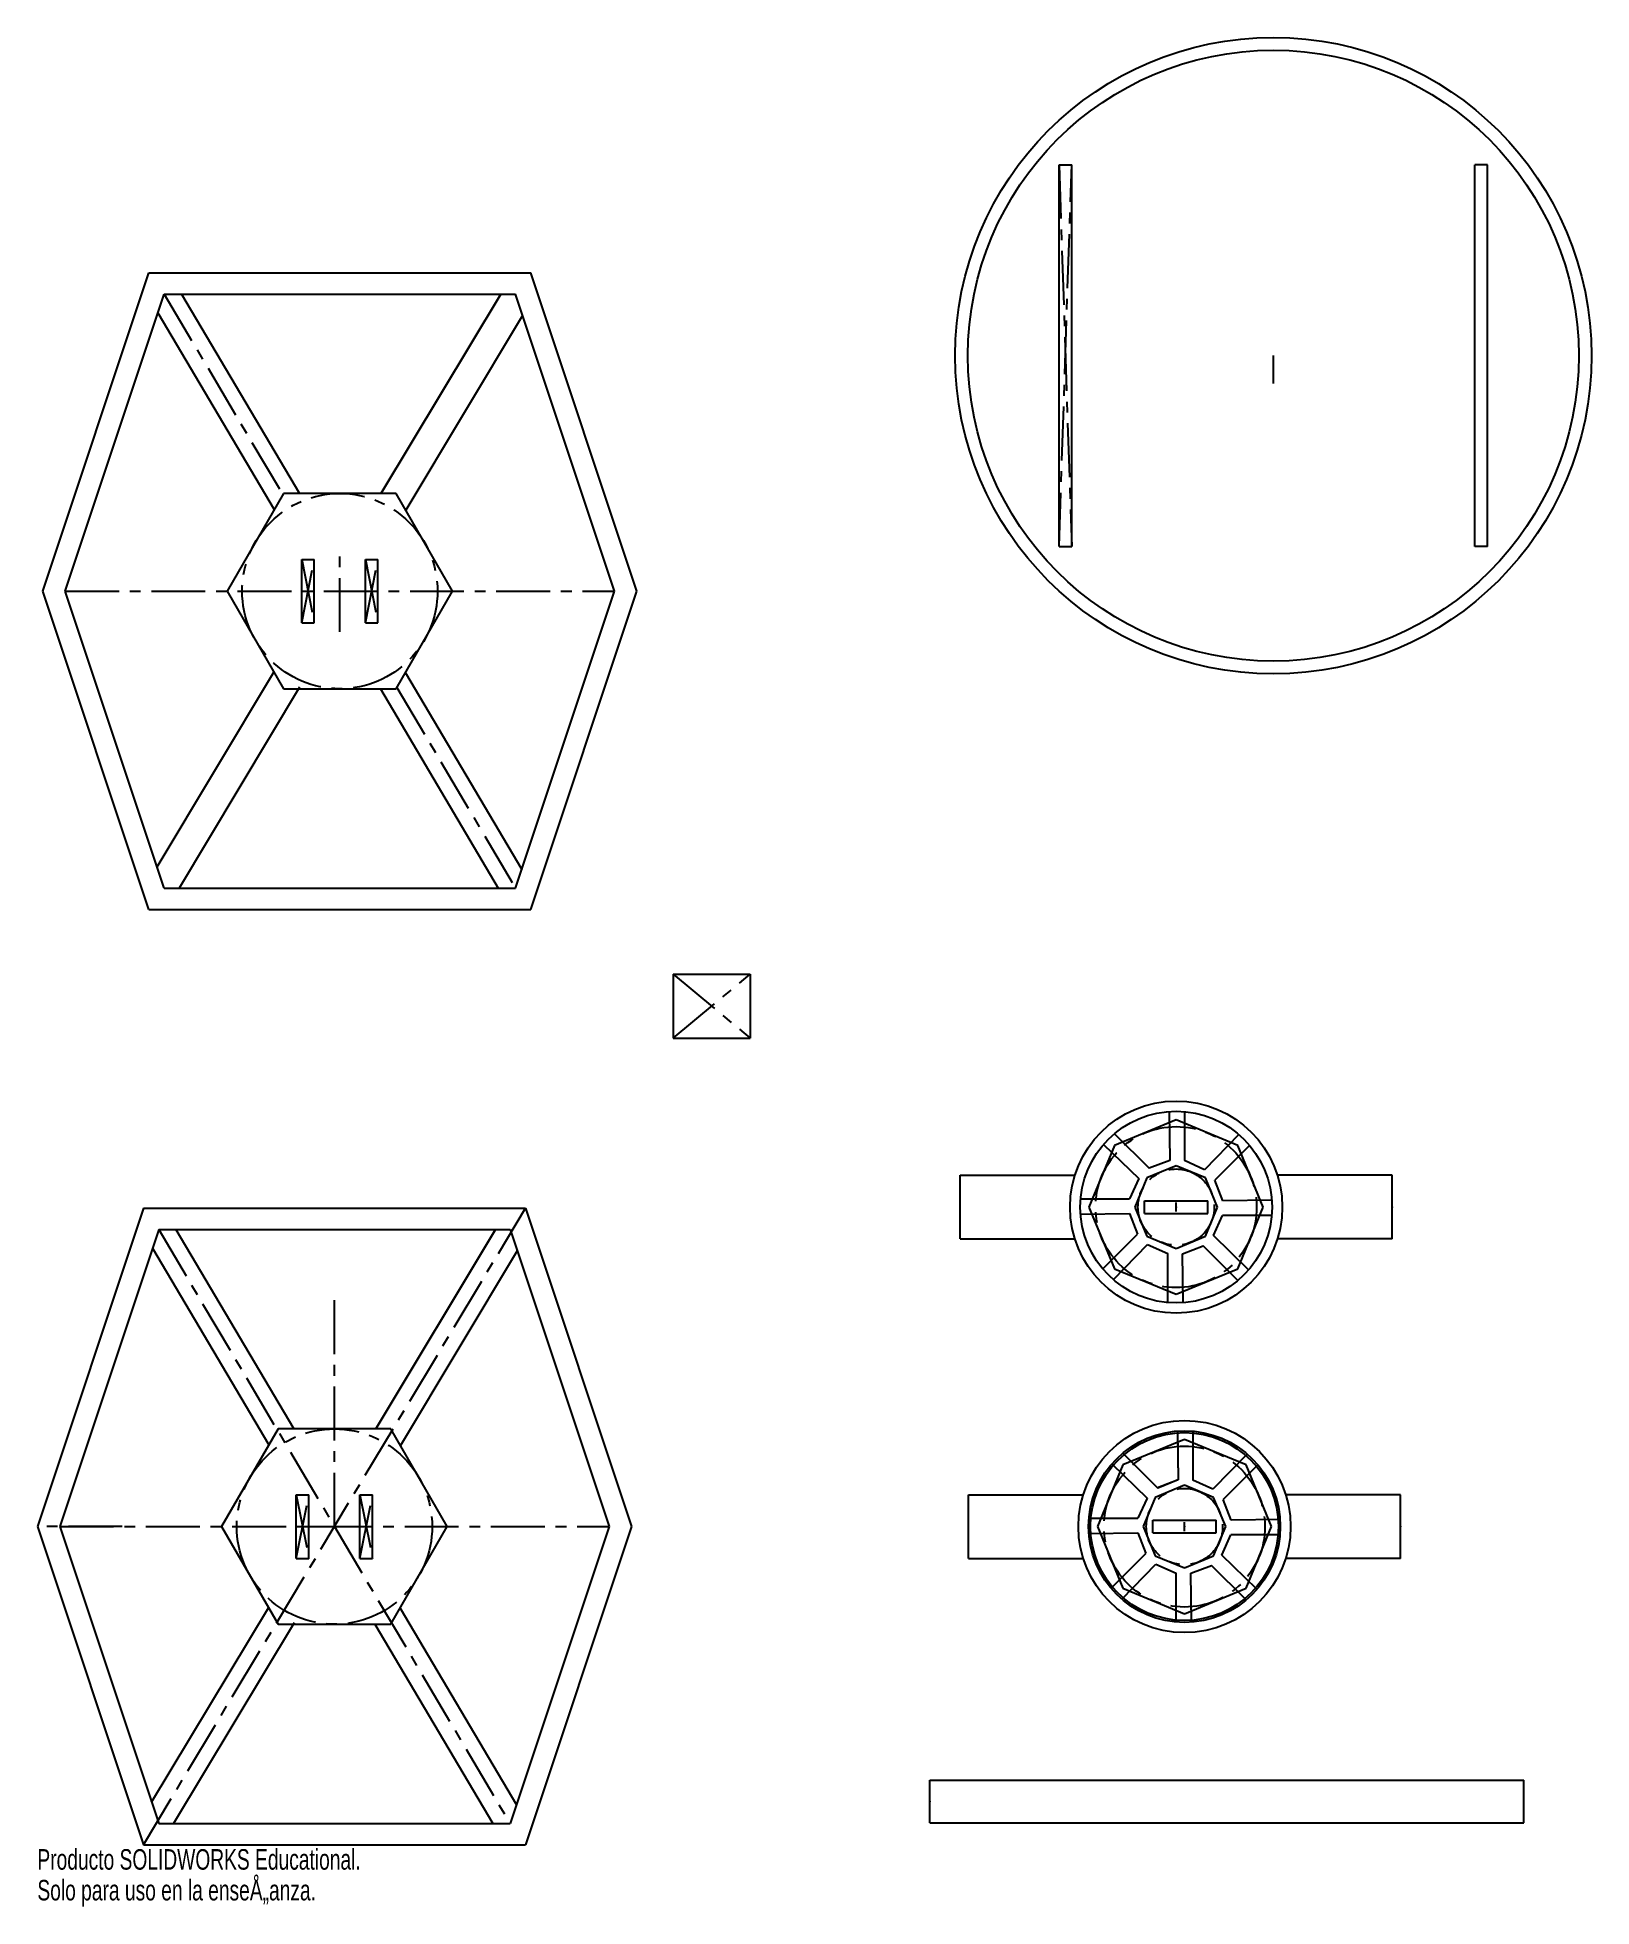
# Model space of a CAD drawing. Header units: millimetres. Extents: x -70 to 296, y -90 to 351.
import ezdxf

# ---------------------------------------------------------------- set-up
doc = ezdxf.new("R2010")
doc.units = ezdxf.units.MM
doc.header["$PDSIZE"] = -1
doc.linetypes.add('CENTERX2', pattern=[20.32, 12.7, -2.54, 2.54, -2.54])
doc.styles.add('SLDTEXTSTYLE0', font='TXT', dxfattribs={"width": 0.7})

msp = doc.modelspace()

# ---------------------------------------------------------------- linework, layer by layer
at = {"color": 7, "linetype": 'Continuous'}
for p, q in [((170.76, 230.96), (170.76, 320.94)), ((170.76, 320.94), (173.74, 320.94)), ((173.74, 230.96), (173.74, 320.94)), ((271.72, 320.94), (268.74, 320.94)), ((268.74, 230.96), (268.74, 320.94)), ((271.72, 230.96), (271.72, 320.94)), ((-68.73, 220.46), (-43.73, 295.45)), ((-43.73, 295.45), (46.29, 295.45)), ((71.28, 220.46), (46.29, 295.45)), ((-63.46, 220.46), (-40.13, 290.45)), ((-40.13, 290.45), (42.68, 290.45)), ((-36.06, 290.45), (-8.27, 243.47)), ((39.18, 290.46), (11.02, 243.51)), ((11.02, 243.51), (39.18, 290.46)), ((66.01, 220.46), (42.68, 290.45)), ((-41.59, 286.05), (-14.18, 239.71)), ((44.33, 285.44), (16.82, 239.56)), ((44.33, 285.44), (16.82, 239.56)), ((-12.02, 243.47), (-25.3, 220.45)), ((14.56, 243.47), (-12.02, 243.47)), ((27.85, 220.46), (14.56, 243.47)), ((170.76, 230.96), (173.74, 230.96)), ((271.72, 230.96), (268.74, 230.96)), ((-7.72, 212.96), (-7.72, 227.94)), ((-7.72, 227.94), (-4.74, 227.94)), ((-4.74, 212.96), (-4.74, 227.94)), ((7.28, 212.96), (7.28, 227.94)), ((7.28, 227.94), (10.26, 227.94)), ((10.26, 212.96), (10.26, 227.94)), ((-43.73, 145.45), (-68.73, 220.46)), ((-40.13, 150.45), (-63.46, 220.46)), ((-25.3, 220.45), (-12.01, 197.43)), ((14.57, 197.43), (27.85, 220.46)), ((42.68, 150.45), (66.01, 220.46)), ((46.29, 145.45), (71.28, 220.46)), ((-7.72, 212.96), (-4.74, 212.96)), ((7.28, 212.96), (10.26, 212.96)), ((-41.78, 155.47), (-14.27, 201.34)), ((16.74, 201.19), (44.14, 154.85)), ((-8.24, 197.79), (-36.63, 150.45)), ((-12.01, 197.43), (14.57, 197.43)), ((10.83, 197.43), (38.61, 150.45)), ((-40.13, 150.45), (42.68, 150.45)), ((-43.73, 145.45), (46.29, 145.45)), ((79.78, 130.15), (97.98, 130.15)), ((79.78, 130.15), (79.78, 115.13)), ((97.98, 130.15), (97.98, 115.13)), ((79.78, 115.13), (97.98, 115.13)), ((196.7, 97.81), (196.85, 86.27)), ((200.3, 97.79), (200.3, 86.25)), ((183.81, 92.58), (191.97, 84.43)), ((198.34, 95.82), (183.82, 89.81)), ((212.86, 89.81), (198.34, 95.82)), ((183.82, 89.81), (177.8, 75.29)), ((181.25, 90.05), (189.51, 82)), ((213.1, 92.38), (205.05, 84.11)), ((215.63, 89.81), (207.47, 81.65)), ((218.87, 75.29), (212.86, 89.81)), ((198.34, 85.02), (191.46, 82.17)), ((196.85, 86.27), (191.97, 84.43)), ((205.22, 82.17), (198.34, 85.02)), ((205.05, 84.11), (200.3, 86.25)), ((147.44, 82.8), (174.49, 82.8)), ((147.44, 67.78), (147.44, 82.8)), ((180.52, 81.84), (180.53, 81.84)), ((189.51, 82), (187.38, 77.25)), ((191.46, 82.17), (188.61, 75.29)), ((208.07, 75.29), (205.22, 82.17)), ((209.32, 76.78), (207.47, 81.65)), ((216.14, 81.84), (216.16, 81.84)), ((249.24, 82.8), (222.18, 82.8)), ((249.24, 67.78), (249.24, 82.8)), ((-45.01, 75), (-70, 0)), ((-45.01, 75), (45.01, 75)), ((45.01, 75), (70, 0)), ((175.84, 77.25), (187.38, 77.25)), ((177.8, 75.29), (183.82, 60.77)), ((188.61, 75.29), (191.46, 68.41)), ((190.85, 73.8), (190.85, 76.78)), ((190.85, 76.78), (205.83, 76.78)), ((205.22, 68.41), (208.07, 75.29)), ((205.83, 73.8), (205.83, 76.78)), ((220.86, 76.93), (209.32, 76.78)), ((212.86, 60.77), (218.87, 75.29)), ((175.81, 73.65), (187.35, 73.8)), ((187.35, 73.8), (189.2, 68.93)), ((190.85, 73.8), (205.83, 73.8)), ((207.16, 68.57), (209.3, 73.32)), ((220.84, 73.32), (209.3, 73.32)), ((-41.41, 70), (-64.73, 0)), ((-41.41, 70), (41.41, 70)), ((-37.34, 70), (-9.55, 23.02)), ((37.93, 70), (9.75, 23.06)), ((9.75, 23.06), (37.93, 70)), ((41.41, 70), (64.73, 0)), ((147.44, 67.78), (174.49, 67.78)), ((181.04, 60.77), (189.2, 68.93)), ((183.57, 58.2), (191.62, 66.46)), ((191.46, 68.41), (198.34, 65.56)), ((191.62, 66.46), (196.37, 64.33)), ((198.34, 65.56), (205.22, 68.41)), ((199.83, 64.3), (204.7, 66.15)), ((212.86, 57.99), (204.7, 66.15)), ((215.42, 60.52), (207.16, 68.57)), ((249.24, 67.78), (222.18, 67.78)), ((-42.87, 65.6), (-15.46, 19.26)), ((43.08, 64.98), (15.55, 19.11)), ((43.08, 64.98), (15.55, 19.11)), ((196.37, 52.79), (196.37, 64.33)), ((199.98, 52.76), (199.83, 64.3)), ((183.82, 60.77), (198.34, 54.75)), ((198.34, 54.75), (212.86, 60.77)), ((-13.29, 23.02), (-26.58, 0)), ((13.29, 23.02), (-13.29, 23.02)), ((26.58, 0), (13.29, 23.02)), ((198.66, 22.53), (198.81, 10.99)), ((198.69, 22.08), (198.83, 11.02)), ((202.26, 22.5), (202.26, 10.96)), ((200.3, 20.53), (185.78, 14.52)), ((214.82, 14.52), (200.3, 20.53)), ((185.78, 14.52), (179.77, 0)), ((183.21, 14.77), (191.48, 6.72)), ((185.78, 17.3), (193.94, 9.14)), ((186.06, 16.95), (194, 9.02)), ((215.07, 17.09), (207.02, 8.82)), ((217.6, 14.52), (209.44, 6.36)), ((220.84, 0), (214.82, 14.52)), ((200.3, 9.73), (193.42, 6.88)), ((200.3, 9.73), (193.42, 6.88)), ((198.81, 10.99), (193.94, 9.14)), ((198.83, 11.02), (194, 9.02)), ((207.18, 6.88), (200.3, 9.73)), ((207.18, 6.88), (200.3, 9.73)), ((207.02, 8.82), (202.26, 10.96)), ((-8.99, -7.49), (-8.99, 7.49)), ((-8.99, 7.49), (-6.01, 7.49)), ((-6.01, -7.49), (-6.01, 7.49)), ((6.01, -7.49), (6.01, 7.49)), ((6.01, 7.49), (8.99, 7.49)), ((8.99, -7.49), (8.99, 7.49)), ((149.4, 7.51), (176.46, 7.51)), ((149.4, -7.51), (149.4, 7.51)), ((182.48, 6.55), (182.5, 6.55)), ((191.48, 6.72), (189.34, 1.96)), ((193.42, 6.88), (190.57, 0)), ((193.42, 6.88), (190.57, 0)), ((210.03, 0), (207.18, 6.88)), ((210.03, 0), (207.18, 6.88)), ((211.29, 1.49), (209.44, 6.36)), ((218.1, 6.55), (218.12, 6.55)), ((251.2, 7.51), (224.15, 7.51)), ((251.2, -7.51), (251.2, 7.51)), ((-70, 0), (-45.01, -75)), ((-64.73, 0), (-41.41, -70)), ((-26.58, 0), (-13.29, -23.02)), ((13.29, -23.02), (26.58, 0)), ((64.73, 0), (41.41, -70)), ((70, 0), (45.01, -75)), ((177.8, 1.96), (189.34, 1.96)), ((179.77, 0), (185.78, -14.52)), ((190.57, 0), (193.42, -6.88)), ((190.57, 0), (193.42, -6.88)), ((192.81, -1.49), (192.81, 1.49)), ((192.81, 1.49), (207.79, 1.49)), ((207.18, -6.88), (210.03, 0)), ((207.18, -6.88), (210.03, 0)), ((207.79, -1.49), (207.79, 1.49)), ((222.83, 1.64), (211.29, 1.49)), ((214.82, -14.52), (220.84, 0)), ((177.78, -1.64), (189.31, -1.49)), ((189.31, -1.49), (191.16, -6.36)), ((192.81, -1.49), (207.79, -1.49)), ((209.12, -6.72), (211.26, -1.96)), ((222.8, -1.96), (211.26, -1.96)), ((-8.99, -7.49), (-6.01, -7.49)), ((6.01, -7.49), (8.99, -7.49)), ((149.4, -7.51), (176.46, -7.51)), ((183, -14.52), (191.16, -6.36)), ((193.42, -6.88), (200.3, -9.73)), ((193.42, -6.88), (200.3, -9.73)), ((200.3, -9.73), (207.18, -6.88)), ((200.3, -9.73), (207.18, -6.88)), ((217.39, -14.77), (209.12, -6.72)), ((251.2, -7.51), (224.15, -7.51)), ((185.53, -17.09), (193.59, -8.82)), ((193.59, -8.82), (198.34, -10.96)), ((198.34, -22.5), (198.34, -10.96)), ((201.79, -10.99), (206.66, -9.14)), ((201.94, -22.53), (201.79, -10.99)), ((214.82, -17.3), (206.66, -9.14)), ((185.78, -14.52), (200.3, -20.53)), ((200.3, -20.53), (214.82, -14.52)), ((-43.08, -64.98), (-15.55, -19.11)), ((15.46, -19.26), (42.87, -65.6)), ((-9.52, -22.66), (-37.93, -70)), ((-13.29, -23.02), (13.29, -23.02)), ((9.55, -23.02), (37.34, -70)), ((140.3, -69.8), (140.3, -59.8)), ((140.3, -59.8), (280.3, -59.8)), ((280.3, -69.8), (280.3, -59.8)), ((-41.41, -70), (41.41, -70)), ((140.3, -69.8), (280.3, -69.8)), ((-45.01, -75), (45.01, -75))]:
    msp.add_line(p, q, dxfattribs=at)
at = {"color": 7, "linetype": 'CENTERX2'}
for p, q in [((170.76, 230.96), (173.74, 320.94)), ((170.76, 320.94), (173.74, 230.96)), ((-40.13, 290.45), (-12.18, 243.19)), ((221.24, 275.95), (221.24, 269.37)), ((1.28, 210.83), (1.28, 230.09)), ((-7.72, 212.96), (-4.74, 227.94)), ((-7.72, 227.94), (-4.74, 212.96)), ((7.28, 212.96), (10.26, 227.94)), ((7.28, 227.94), (10.26, 212.96)), ((-63.46, 220.46), (66.01, 220.46)), ((14.73, 197.71), (42.68, 150.45)), ((79.78, 130.15), (97.98, 115.13)), ((79.78, 115.13), (97.98, 130.15)), ((-45.01, -75), (45.01, 75)), ((198.34, 74.23), (198.34, 76.34)), ((-41.41, 70), (41.41, -70)), ((0, 0), (0, 54.67)), ((-8.99, -7.49), (-6.01, 7.49)), ((-8.99, 7.49), (-6.01, -7.49)), ((6.01, -7.49), (8.99, 7.49)), ((6.01, 7.49), (8.99, -7.49)), ((-50, 0), (-70, 0)), ((-64.73, 0), (64.73, 0)), ((-7.5, 0), (7.5, 0)), ((200.3, -1.06), (200.3, 1.06))]:
    msp.add_line(p, q, dxfattribs=at)
at = {"color": 7, "linetype": 'Continuous'}
for centre, radius in [((221.24, 275.95), 75), ((221.24, 275.95), 71.99), ((198.34, 75.29), 25), ((198.34, 75.29), 22.59), ((200.3, 0), 25), ((200.3, 0), 25), ((200.3, 0), 22.59), ((200.3, 0), 22.14)]:
    msp.add_circle(centre, radius, dxfattribs=at)
at = {"color": 7, "linetype": 'CENTERX2'}
for centre, radius in [((1.27, 220.46), 23.01), ((198.34, 75.29), 18.97), ((198.34, 75.29), 8.99), ((0, 0), 23.02), ((200.3, 0), 18.97), ((200.3, 0), 8.99), ((200.3, 0), 8.99)]:
    msp.add_circle(centre, radius, dxfattribs=at)
at = {"color": 7, "linetype": 'Continuous'}
for p in [(172.25, 275.95), (-6.23, 220.45), (1.28, 220.46), (8.77, 220.45), (88.88, 122.64), (198.34, 75.29), (198.34, 75.29), (249.24, 75.29), (-7.5, 0), (0, 0), (0, 0), (7.5, 0), (200.3, 0), (200.3, 0), (251.2, 0), (140.3, -64.8)]:
    msp.add_point(p, dxfattribs=at)

# ---------------------------------------------------------------- texts
at = {"color": 7, "linetype": 'Continuous', "char_height": 4.8336, "attachment_point": 1, "style": 'SLDTEXTSTYLE0'}
for s, insert in [('Producto SOLIDWORKS Educational.', (-70, -76.02)), ('Solo para uso en la enseÅ„anza.', (-70, -83.27))]:
    msp.add_mtext(s, dxfattribs=dict(at, insert=insert))

doc.saveas('drawing.dxf')
